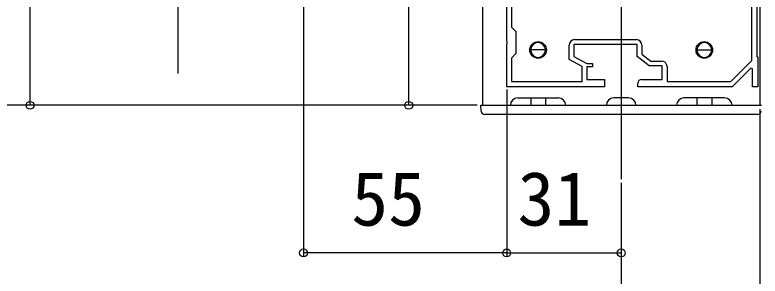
# Model space of a CAD drawing. Units: millimetres, scale not verified. Extents: x -875 to 875, y -1304 to 1297.
# Drawn here: x 510.9 to 712.6, y -1102.2 to -1031.4 of the extents above; entities that cross this region are included whole.
import ezdxf
from ezdxf.enums import TextEntityAlignment as Align

# ---------------------------------------------------------------- set-up
doc = ezdxf.new("R2010")
doc.units = ezdxf.units.MM
doc.header["$LTSCALE"] = 8
for name, color, linetype in [('0-2_YKK_11', 7, 'Continuous'), ('0-4_YKK_12', 2, 'Continuous'), ('0-5_YKK_13', 4, 'Continuous'), ('0-7_YKK_D', 6, 'Continuous')]:
    doc.layers.add(name, color=color, linetype=linetype)
doc.styles.add('ＭＳ ゴシック', font='')
doc.styles.get('ＭＳ ゴシック').set_extended_font_data('MS Gothic')

msp = doc.modelspace()

# ---------------------------------------------------------------- linework, layer by layer
at = {"layer": '0-2_YKK_11'}
msp.add_line((662.4, -1038.131), (679.1, -1038.131), dxfattribs=at)
for points in [[(710.4, -1043.788), (710.4, -907.231)], [(711.7, -909.231), (711.7, -1042.631), (712, -1042.931), (712, -1050.931), (710.5, -1050.931), (710.5, -1046.031), (710.132, -1045.877), (705, -1050.931), (679.5, -1050.931), (679.5, -1049.931)], [(680.5, -1048.931), (686.1, -1048.931), (686.1, -1045.231), (682.6, -1045.231), (679.3, -1042.731), (679.3, -1039.431), (662.2, -1039.431), (662.2, -1042.731), (665.7, -1044.631), (667.2, -1044.631), (667.2, -1045.531), (665.7, -1045.531), (665.7, -1048.931), (670.5, -1048.931), (670.5, -1050.931), (644, -1050.931), (644, -1039.389), (644.12, -1039.206), (644.12, -1038.656), (644, -1038.472), (644, -1001.389)], [(645.3, -1014.131), (645.3, -1034.731), (646.5, -1035.931), (646.5, -1041.931), (645.3, -1043.131), (645.3, -1049.431)], [(645.3, -1049.431), (664.4, -1049.431), (664.4, -1045.404), (660.9, -1043.504), (660.9, -1039.631)], [(680.6, -1039.631), (680.6, -1042.085), (683.037, -1043.931), (685.9, -1043.931)], [(687.4, -1045.431), (687.4, -1049.431), (704.67, -1049.431), (710.4, -1043.788)]]:
    msp.add_lwpolyline(points, dxfattribs=at)
for centre, radius, start, end in [((662.4, -1039.631), 1.5, 90.00001, 179.99999), ((679.1, -1039.631), 1.5, 0.00001, 89.99999), ((685.9, -1045.431), 1.5, 0.00001, 89.99999), ((680.5, -1049.931), 1, 90.00001, 179.99999)]:
    msp.add_arc(centre, radius, start, end, dxfattribs=at)
at = {"layer": '0-4_YKK_12'}
for p, q in [((675, -463.934), (675, -1075.931)), ((712.5, -895.931), (712.5, -1055.931)), ((555, -911.581), (555, -1047.311)), ((637.5, -1013.436), (637.5, -1055.931)), ((647, -1053.931), (658, -1053.931)), ((677, -1053.931), (673, -1053.931)), ((703, -1053.931), (692, -1053.931)), ((637.5, -1055.931), (645, -1055.931)), ((660, -1055.931), (671, -1055.931)), ((679, -1055.931), (690, -1055.931)), ((705, -1055.931), (712.5, -1055.931))]:
    msp.add_line(p, q, dxfattribs=at)
for centre in [(652.5, -1040.931), (697.5, -1040.931)]:
    msp.add_circle(centre, 2.25, dxfattribs=at)
for centre, start, end in [((647, -1055.931), 90, 180), ((658, -1055.931), 0, 90), ((673, -1055.931), 90, 180), ((677, -1055.931), 0, 90), ((692, -1055.931), 90, 180), ((703, -1055.931), 0, 90)]:
    msp.add_arc(centre, 2, start, end, dxfattribs=at)
at = {"layer": '0-5_YKK_13'}
for p, q in [((654.5, -1040.931), (650.5, -1040.931)), ((695.5, -1040.931), (699.5, -1040.931)), ((650.5, -1053.931), (650.5, -1055.931)), ((654.5, -1053.931), (654.5, -1055.931)), ((695.5, -1053.931), (695.5, -1055.931)), ((699.5, -1053.931), (699.5, -1055.931)), ((637.998, -1055.931), (712.002, -1055.931)), ((712.002, -1055.931), (713, -1055.931)), ((711.906, -1058.431), (638.094, -1058.431))]:
    msp.add_line(p, q, dxfattribs=at)
msp.add_lwpolyline([(637.095, -1057.492), (637, -1055.931), (637.998, -1055.931)], dxfattribs=at)
for centre, radius, start, end in [((652.5, -1040.931), 2, 90, 180), ((652.5, -1040.931), 2, 0, 90), ((697.5, -1040.931), 2, 90, 180), ((697.5, -1040.931), 2, 0, 90), ((652.5, -1040.931), 2, 180, 270), ((652.5, -1040.931), 2, 270, 0), ((697.5, -1040.931), 2, 180, 270), ((697.5, -1040.931), 2, 270, 0), ((638.094, -1057.431), 1, 183.5, 270), ((711.906, -1057.431), 1, 270, 356.5)]:
    msp.add_arc(centre, radius, start, end, dxfattribs=at)
at = {"layer": '0-7_YKK_D'}
for p, q in [((515, -1055.931), (515, -985.931)), ((589, -986.631), (589, -1096.931)), ((644, -1051.631), (644, -1096.931)), ((644, -1051.631), (644, -1096.931)), ((636, -1055.931), (421.5, -1055.931)), ((636, -1055.931), (514, -1055.931)), ((636, -1055.931), (616.5, -1055.931)), ((712.5, -1056.931), (712.5, -1176.931)), ((675, -1076.931), (675, -1176.931)), ((675, -1076.931), (675, -1096.931)), ((644, -1095.931), (589, -1095.931)), ((644, -1095.931), (675, -1095.931))]:
    msp.add_line(p, q, dxfattribs=at)
msp.add_lwpolyline([(617.5, -1055.931), (617.5, -1025.931), (617.5, -989.04)], dxfattribs=at)
for centre in [(515, -1055.931), (617.5, -1055.931), (589, -1095.931), (644, -1095.931), (644, -1095.931), (675, -1095.931)]:
    msp.add_circle(centre, 1.075, dxfattribs=at)

# ---------------------------------------------------------------- texts
at = {"layer": '0-7_YKK_D', "style": 'ＭＳ ゴシック'}
for s, p in [('55', (601.955, -1092.931)), ('31', (646.943, -1092.931))]:
    msp.add_text(s, height=14.66, dxfattribs=at).set_placement(p, align=Align.BOTTOM_LEFT)

doc.saveas('drawing.dxf')
